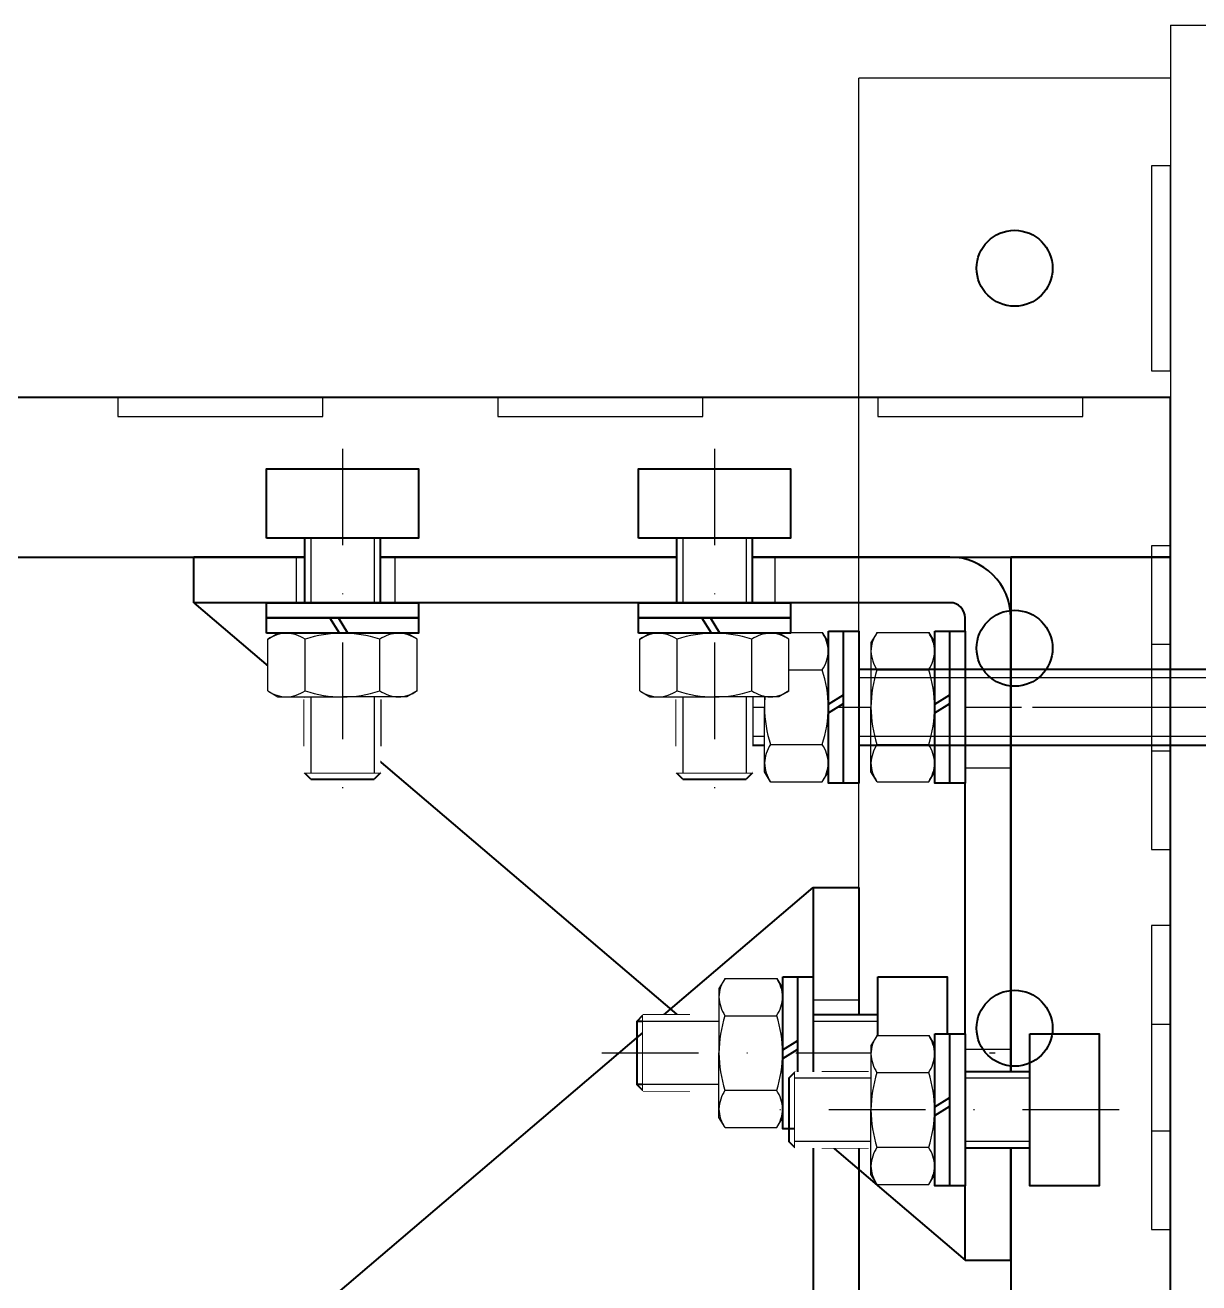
# Model space of a CAD drawing. Header units: millimetres. Extents: x -48331 to 47536, y -69828 to -11916.
# Drawn here: x -21412.3 to -21257.9, y -61140.6 to -60975.1 of the extents above; entities that cross this region are included whole.
import ezdxf

# ---------------------------------------------------------------- set-up
doc = ezdxf.new("R2010")
doc.units = ezdxf.units.MM
doc.linetypes.add('DASHDOT', pattern=[25.4, 12.7, -6.35, 0, -6.35])
for name, color, linetype in [('10 Стены', 253, 'Continuous'), ('11 Монтаж1', 200, 'Continuous'), ('12 Монтаж 2', 132, 'Continuous')]:
    doc.layers.add(name, color=color, linetype=linetype)

# ---------------------------------------------------------------- blocks, each defined once
blk = doc.blocks.new('уголок усиленный BMC1022HDZ')
at = {"color": 0, "lineweight": 40}
for p, q in [((-2, 92.5), (-101.5, 92.5)), ((-101.5, 86.5), (-101.5, 92.5)), ((-2, 86.5), (-101.5, 86.5)), ((-101.5, 86.5), (0, 0)), ((0, 0), (0, 84.5)), ((6, 0), (6, 84.5)), ((0, 0), (6, 0))]:
    blk.add_line(p, q, dxfattribs=at)
at = {"color": 0, "lineweight": -2}
for p, q in [((-88, 86.5), (-88, 92.5)), ((-75, 86.5), (-75, 92.5)), ((-38, 86.5), (-38, 92.5)), ((-25, 86.5), (-25, 92.5)), ((0, 77.75), (6, 77.75)), ((0, 64.75), (6, 64.75)), ((0, 27.75), (6, 27.75)), ((0, 14.75), (6, 14.75))]:
    blk.add_line(p, q, dxfattribs=at)
at = {"color": 0, "lineweight": 40}
for radius in [8, 2]:
    blk.add_arc((-2, 84.5), radius, 0, 90, dxfattribs=at)

msp = doc.modelspace()

# ---------------------------------------------------------------- linework, layer by layer
at = {"layer": '10 Стены', "lineweight": -2}
for q in [(-21261.65, -62195.07), (-21141.65, -60975.07)]:
    msp.add_line((-21261.65, -60975.07), q, dxfattribs=at)
at = {"layer": '11 Монтаж1', "lineweight": -2}
for p, q in [((-21302.65, -61682.07), (-21302.65, -60982.07)), ((-21261.65, -60982.07), (-21302.65, -60982.07)), ((-21261.65, -60982.07), (-21261.65, -61723.07))]:
    msp.add_line(p, q, dxfattribs=at)
at = {"layer": '11 Монтаж1', "lineweight": 40}
for p, q in [((-21302.65, -61064.82), (-21302.65, -61056.82)), ((-21316.65, -61059.82), (-21106.36, -61059.82)), ((-21316.65, -61059.82), (-21316.65, -61069.82)), ((-21302.65, -61072.82), (-21302.65, -61064.82)), ((-21316.65, -61069.82), (-21106.36, -61069.82)), ((-21331.87, -61106.16), (-21331.03, -61105.32)), ((-21331.03, -61105.32), (-21324.87, -61105.32)), ((-21331.03, -61115.32), (-21331.03, -61105.32)), ((-21331.87, -61106.16), (-21331.87, -61114.49)), ((-21324.87, -61106.16), (-21331.87, -61106.16)), ((-21331.03, -61115.32), (-21331.87, -61114.49)), ((-21324.87, -61114.49), (-21331.87, -61114.49)), ((-21324.87, -61115.32), (-21331.03, -61115.32))]:
    msp.add_line(p, q, dxfattribs=at)
at = {"layer": '11 Монтаж1'}
for p, q in [((-21106.36, -61060.94), (-21316.65, -61060.94)), ((-21106.36, -61068.7), (-21316.65, -61068.7))]:
    msp.add_line(p, q, dxfattribs=at)
at = {"layer": '11 Монтаж1', "linetype": 'DASHDOT'}
msp.add_line((-21319.42, -61064.82), (-21103.47, -61064.82), dxfattribs=at)
at = {"layer": '11 Монтаж1'}
for points in [[(-21264.15, -60993.57), (-21264.15, -61020.57), (-21261.65, -61020.57), (-21261.65, -60993.57)], [(-21264.15, -61043.57), (-21264.15, -61070.57), (-21261.65, -61070.57), (-21261.65, -61043.57)], [(-21264.15, -61093.57), (-21264.15, -61120.57), (-21261.65, -61120.57), (-21261.65, -61093.57)]]:
    msp.add_lwpolyline(points, close=True, dxfattribs=at)
at = {"layer": '11 Монтаж1', "lineweight": 40}
for centre in [(-21282.15, -61007.07), (-21282.15, -61057.07), (-21282.15, -61107.07)]:
    msp.add_circle(centre, 5, dxfattribs=at)
for centre, start, end in [((-21303.05, -61059.42), 270, 0), ((-21303.05, -61070.22), 0, 90)]:
    msp.add_arc(centre, 0.4, start, end, dxfattribs=at)
at = {"layer": '12 Монтаж 2', "lineweight": 40}
for p, q in [((-21288.65, -61064.82), (-21288.65, -61056.82)), ((-21375.6, -61069.95), (-21375.6, -61063.79)), ((-21374.76, -61063.79), (-21374.76, -61070.79)), ((-21366.43, -61063.79), (-21366.43, -61070.79)), ((-21365.6, -61063.79), (-21365.6, -61069.95)), ((-21326.65, -61069.95), (-21326.65, -61063.79)), ((-21325.82, -61063.79), (-21325.82, -61070.79)), ((-21317.48, -61063.79), (-21317.48, -61070.79)), ((-21316.65, -61063.79), (-21316.65, -61069.95)), ((-21288.65, -61072.82), (-21288.65, -61064.82)), ((-21374.76, -61074.29), (-21375.6, -61073.45)), ((-21365.6, -61073.45), (-21375.6, -61073.45)), ((-21374.76, -61074.29), (-21366.43, -61074.29)), ((-21365.6, -61073.45), (-21366.43, -61074.29)), ((-21325.82, -61074.29), (-21326.65, -61073.45)), ((-21316.65, -61073.45), (-21326.65, -61073.45)), ((-21325.82, -61074.29), (-21317.48, -61074.29)), ((-21316.65, -61073.45), (-21317.48, -61074.29)), ((-21311.03, -61122.82), (-21311.87, -61121.99)), ((-21301.37, -61121.99), (-21308.37, -61121.99)), ((-21301.37, -61122.82), (-21307.53, -61122.82))]:
    msp.add_line(p, q, dxfattribs=at)
at = {"layer": '12 Монтаж 2', "lineweight": 40, "flags": 128}
for points in [[(-21261.65, -61024.07), (-21961.65, -61024.07), (-21961.65, -61045.07), (-21261.65, -61045.07)], [(-21261.65, -61645.07), (-21261.65, -61045.07), (-21282.65, -61045.07), (-21282.65, -61645.07)]]:
    msp.add_lwpolyline(points, close=True, dxfattribs=at)
at = {"layer": '12 Монтаж 2'}
for points in [[(-21373.15, -61024.07), (-21400.15, -61024.07), (-21400.15, -61026.57), (-21373.15, -61026.57)], [(-21323.15, -61024.07), (-21350.15, -61024.07), (-21350.15, -61026.57), (-21323.15, -61026.57)], [(-21273.15, -61024.07), (-21300.15, -61024.07), (-21300.15, -61026.57), (-21273.15, -61026.57)], [(-21261.65, -61083.57), (-21261.65, -61056.57), (-21264.15, -61056.57), (-21264.15, -61083.57)], [(-21261.65, -61133.57), (-21261.65, -61106.57), (-21264.15, -61106.57), (-21264.15, -61133.57)]]:
    msp.add_lwpolyline(points, close=True, dxfattribs=at)
at = {"layer": '12 Монтаж 2', "lineweight": 40}
for centre, start, end in [((-21289.05, -61059.42), 270, 0), ((-21289.05, -61070.22), 0, 90)]:
    msp.add_arc(centre, 0.4, start, end, dxfattribs=at)

# ---------------------------------------------------------------- block references
at = {"layer": '11 Монтаж1', "xscale": -1, "rotation": 180}
msp.add_blockref('уголок усиленный BMC1022HDZ', (-21308.65, -61088.57), dxfattribs=at)
at = {"layer": '12 Монтаж 2'}
msp.add_blockref('уголок усиленный BMC1022HDZ', (-21288.65, -61137.57), dxfattribs=at)

# ---------------------------------------------------------------- next in the draw order: wipeouts: each hides what was drawn before it
at = {"lineweight": 40}
for points, layer in [([(-21306.65, -61054.82), (-21304.65, -61054.82), (-21304.65, -61074.82), (-21306.65, -61074.82)], '11 Монтаж1'), ([(-21331.03, -61105.32), (-21300.15, -61105.32), (-21300.15, -61115.32), (-21331.03, -61115.32)], '11 Монтаж1'), ([(-21375.6, -61073.45), (-21375.6, -61042.57), (-21365.6, -61042.57), (-21365.6, -61073.45)], '12 Монтаж 2'), ([(-21326.65, -61073.45), (-21326.65, -61042.57), (-21316.65, -61042.57), (-21316.65, -61073.45)], '12 Монтаж 2')]:
    msp.add_wipeout(points, dxfattribs=at).dxf.layer = layer

# ---------------------------------------------------------------- next in the draw order: linework, layer by layer
at = {"layer": '11 Монтаж1', "lineweight": 40}
for p, q in [((-21308.65, -61110.32), (-21308.65, -61102.32)), ((-21300.15, -61105.32), (-21314.87, -61105.32)), ((-21308.65, -61118.32), (-21308.65, -61110.32)), ((-21314.87, -61115.32), (-21300.15, -61115.32))]:
    msp.add_line(p, q, dxfattribs=at)
at = {"layer": '11 Монтаж1'}
for p, q in [((-21300.15, -61106.16), (-21331.03, -61106.16)), ((-21300.15, -61114.49), (-21331.03, -61114.49))]:
    msp.add_line(p, q, dxfattribs=at)
at = {"layer": '11 Монтаж1', "lineweight": 40}
msp.add_lwpolyline([(-21300.15, -61100.32), (-21291.03, -61100.32), (-21291.03, -61120.32), (-21300.15, -61120.32)], close=True, dxfattribs=at)
for centre, start, end in [((-21309.05, -61104.92), 270, 0), ((-21309.05, -61115.72), 0, 90)]:
    msp.add_arc(centre, 0.4, start, end, dxfattribs=at)
at = {"layer": '12 Монтаж 2', "lineweight": 40}
for p, q in [((-21375.6, -61042.57), (-21375.6, -61057.29)), ((-21365.6, -61057.29), (-21365.6, -61042.57)), ((-21326.65, -61042.57), (-21326.65, -61057.29)), ((-21316.65, -61057.29), (-21316.65, -61042.57)), ((-21370.6, -61051.07), (-21378.6, -61051.07)), ((-21362.6, -61051.07), (-21370.6, -61051.07)), ((-21321.65, -61051.07), (-21329.65, -61051.07)), ((-21313.65, -61051.07), (-21321.65, -61051.07)), ((-21307.53, -61112.82), (-21301.37, -61112.82))]:
    msp.add_line(p, q, dxfattribs=at)
at = {"layer": '12 Монтаж 2'}
for p, q in [((-21374.76, -61042.57), (-21374.76, -61073.45)), ((-21366.43, -61042.57), (-21366.43, -61073.45)), ((-21325.82, -61042.57), (-21325.82, -61073.45)), ((-21317.48, -61042.57), (-21317.48, -61073.45))]:
    msp.add_line(p, q, dxfattribs=at)
at = {"layer": '12 Монтаж 2', "lineweight": 40}
for points in [[(-21380.6, -61042.57), (-21380.6, -61033.45), (-21360.6, -61033.45), (-21360.6, -61042.57)], [(-21331.65, -61042.57), (-21331.65, -61033.45), (-21311.65, -61033.45), (-21311.65, -61042.57)]]:
    msp.add_lwpolyline(points, close=True, dxfattribs=at)
for centre, start, end in [((-21376, -61051.47), 0, 90), ((-21365.2, -61051.47), 90, 180), ((-21327.05, -61051.47), 0, 90), ((-21316.25, -61051.47), 90, 180)]:
    msp.add_arc(centre, 0.4, start, end, dxfattribs=at)

# ---------------------------------------------------------------- next in the draw order: wipeouts: each hides what was drawn before it
at = {"lineweight": 40}
msp.add_wipeout([(-21315.05, -61073.32), (-21314.25, -61074.64), (-21307.45, -61074.64), (-21306.65, -61073.32), (-21306.65, -61056.32), (-21307.45, -61055.01), (-21314.25, -61055.01), (-21315.05, -61056.32)], dxfattribs=at).dxf.layer = '11 Монтаж1'

# ---------------------------------------------------------------- next in the draw order: linework, layer by layer
at = {"layer": '11 Монтаж1'}
for p, q in [((-21314.25, -61055.01), (-21315.05, -61056.32)), ((-21314.25, -61055.01), (-21307.45, -61055.01)), ((-21307.45, -61055.01), (-21306.65, -61056.32)), ((-21315.05, -61056.32), (-21315.05, -61057.46)), ((-21315.05, -61057.46), (-21315.05, -61064.82)), ((-21306.65, -61056.32), (-21306.65, -61057.46)), ((-21306.65, -61057.46), (-21306.65, -61064.82)), ((-21314.25, -61059.91), (-21307.45, -61059.91)), ((-21315.05, -61072.18), (-21315.05, -61064.82)), ((-21306.65, -61072.18), (-21306.65, -61064.82)), ((-21314.25, -61069.73), (-21307.45, -61069.73)), ((-21315.05, -61073.32), (-21315.05, -61072.18)), ((-21306.65, -61073.32), (-21306.65, -61072.18)), ((-21314.25, -61074.64), (-21315.05, -61073.32)), ((-21307.45, -61074.64), (-21306.65, -61073.32)), ((-21314.25, -61074.64), (-21307.45, -61074.64))]:
    msp.add_line(p, q, dxfattribs=at)
at = {"layer": '11 Монтаж1', "lineweight": 40, "ltscale": 6.666667}
for p, q in [((-21306.65, -61064.43), (-21304.65, -61063.19)), ((-21306.65, -61065.56), (-21304.65, -61064.32))]:
    msp.add_line(p, q, dxfattribs=at)
at = {"layer": '11 Монтаж1', "lineweight": 40, "ltscale": 75}
msp.add_lwpolyline([(-21306.65, -61054.82), (-21304.65, -61054.82), (-21304.65, -61074.82), (-21306.65, -61074.82)], close=True, dxfattribs=at)
at = {"layer": '11 Монтаж1'}
for centre, radius, start, end in [((-21310.28, -61057.66), 4.78, 146.2786, 177.6096), ((-21311.43, -61057.66), 4.78, 2.3904, 33.7214), ((-21310.11, -61057.21), 4.95, 182.9588, 213.1599), ((-21311.6, -61057.21), 4.95, 326.8401, 357.0412), ((-21298.36, -61065.02), 16.7, 162.1782, 179.3045), ((-21323.35, -61065.02), 16.7, 0.6955, 17.8218), ((-21298.36, -61064.62), 16.7, 180.6955, 197.8218), ((-21323.35, -61064.62), 16.7, 342.1782, 359.3045), ((-21310.11, -61072.44), 4.95, 146.8401, 177.0412), ((-21311.6, -61072.44), 4.95, 2.9588, 33.1599), ((-21310.28, -61071.98), 4.78, 182.3904, 213.7214), ((-21311.43, -61071.98), 4.78, 326.2786, 357.6096)]:
    msp.add_arc(centre, radius, start, end, dxfattribs=at)

# ---------------------------------------------------------------- next in the draw order: wipeouts: each hides what was drawn before it
at = {"lineweight": 40}
for points, layer in [([(-21312.65, -61100.32), (-21310.65, -61100.32), (-21310.65, -61120.32), (-21312.65, -61120.32)], '11 Монтаж1'), ([(-21380.6, -61055.07), (-21380.6, -61053.07), (-21360.6, -61053.07), (-21360.6, -61055.07)], '12 Монтаж 2')]:
    msp.add_wipeout(points, dxfattribs=at).dxf.layer = layer

# ---------------------------------------------------------------- next in the draw order: wipeouts: each hides what was drawn before it
for points, layer in [([(-21304.65, -61054.82), (-21302.65, -61054.82), (-21302.65, -61074.82), (-21304.65, -61074.82)], '11 Монтаж1'), ([(-21321.05, -61118.82), (-21320.25, -61120.14), (-21313.45, -61120.14), (-21312.65, -61118.82), (-21312.65, -61101.82), (-21313.45, -61100.51), (-21320.25, -61100.51), (-21321.05, -61101.82)], '11 Монтаж1'), ([(-21331.65, -61055.07), (-21331.65, -61053.07), (-21311.65, -61053.07), (-21311.65, -61055.07)], '12 Монтаж 2'), ([(-21362.1, -61063.47), (-21360.78, -61062.67), (-21360.78, -61055.87), (-21362.1, -61055.07), (-21379.1, -61055.07), (-21380.41, -61055.87), (-21380.41, -61062.67), (-21379.1, -61063.47)], '12 Монтаж 2')]:
    msp.add_wipeout(points, dxfattribs=at).dxf.layer = layer

# ---------------------------------------------------------------- next in the draw order: linework, layer by layer
at = {"layer": '11 Монтаж1'}
for p, q in [((-21320.25, -61100.51), (-21321.05, -61101.82)), ((-21320.25, -61100.51), (-21313.45, -61100.51)), ((-21313.45, -61100.51), (-21312.65, -61101.82)), ((-21321.05, -61101.82), (-21321.05, -61102.96)), ((-21312.65, -61101.82), (-21312.65, -61102.96)), ((-21321.05, -61102.96), (-21321.05, -61110.32)), ((-21312.65, -61102.96), (-21312.65, -61110.32)), ((-21320.25, -61105.42), (-21313.45, -61105.42)), ((-21321.05, -61117.69), (-21321.05, -61110.32)), ((-21312.65, -61117.69), (-21312.65, -61110.32)), ((-21320.25, -61115.23), (-21313.45, -61115.23)), ((-21321.05, -61118.82), (-21321.05, -61117.69)), ((-21320.25, -61120.14), (-21321.05, -61118.82)), ((-21313.45, -61120.14), (-21312.65, -61118.82)), ((-21312.65, -61118.82), (-21312.65, -61117.69)), ((-21320.25, -61120.14), (-21313.45, -61120.14))]:
    msp.add_line(p, q, dxfattribs=at)
at = {"layer": '11 Монтаж1', "lineweight": 40, "ltscale": 6.666667}
for p, q in [((-21312.65, -61109.93), (-21310.65, -61108.69)), ((-21312.65, -61111.06), (-21310.65, -61109.82))]:
    msp.add_line(p, q, dxfattribs=at)
msp.add_lwpolyline([(-21304.65, -61054.82), (-21302.65, -61054.82), (-21302.65, -61074.82), (-21304.65, -61074.82)], close=True, dxfattribs=at)
at = {"layer": '11 Монтаж1', "lineweight": 40, "ltscale": 75}
msp.add_lwpolyline([(-21312.65, -61100.32), (-21310.65, -61100.32), (-21310.65, -61120.32), (-21312.65, -61120.32)], close=True, dxfattribs=at)
at = {"layer": '11 Монтаж1'}
for centre, radius, start, end in [((-21316.28, -61103.16), 4.78, 146.2786, 177.6096), ((-21317.43, -61103.16), 4.78, 2.3904, 33.7214), ((-21316.11, -61102.71), 4.95, 182.9588, 213.1599), ((-21317.6, -61102.71), 4.95, 326.8401, 357.0412), ((-21304.36, -61110.53), 16.7, 162.1782, 179.3045), ((-21329.35, -61110.53), 16.7, 0.6955, 17.8218), ((-21304.36, -61110.12), 16.7, 180.6955, 197.8218), ((-21329.35, -61110.12), 16.7, 342.1782, 359.3045), ((-21316.11, -61117.94), 4.95, 146.8401, 177.0412), ((-21317.6, -61117.94), 4.95, 2.9588, 33.1599), ((-21316.28, -61117.49), 4.78, 182.3904, 213.7214), ((-21317.43, -61117.49), 4.78, 326.2786, 357.6096)]:
    msp.add_arc(centre, radius, start, end, dxfattribs=at)
at = {"layer": '12 Монтаж 2', "lineweight": 40, "ltscale": 6.666667}
for p, q in [((-21370.99, -61055.07), (-21372.23, -61053.07)), ((-21369.86, -61055.07), (-21371.1, -61053.07))]:
    msp.add_line(p, q, dxfattribs=at)
at = {"layer": '12 Монтаж 2'}
for p, q in [((-21380.41, -61055.87), (-21379.1, -61055.07)), ((-21380.41, -61062.67), (-21380.41, -61055.87)), ((-21379.1, -61055.07), (-21377.96, -61055.07)), ((-21377.96, -61055.07), (-21370.6, -61055.07)), ((-21375.5, -61062.67), (-21375.5, -61055.87)), ((-21363.24, -61055.07), (-21370.6, -61055.07)), ((-21365.69, -61062.67), (-21365.69, -61055.87)), ((-21362.1, -61055.07), (-21363.24, -61055.07)), ((-21360.78, -61055.87), (-21362.1, -61055.07)), ((-21360.78, -61062.67), (-21360.78, -61055.87)), ((-21380.41, -61062.67), (-21379.1, -61063.47)), ((-21360.78, -61062.67), (-21362.1, -61063.47)), ((-21379.1, -61063.47), (-21377.96, -61063.47)), ((-21377.96, -61063.47), (-21370.6, -61063.47)), ((-21363.24, -61063.47), (-21370.6, -61063.47)), ((-21362.1, -61063.47), (-21363.24, -61063.47))]:
    msp.add_line(p, q, dxfattribs=at)
at = {"layer": '12 Монтаж 2', "lineweight": 40}
for p, q in [((-21302.65, -61059.82), (-21302.65, -61069.82)), ((-21311.87, -61113.66), (-21311.87, -61121.99))]:
    msp.add_line(p, q, dxfattribs=at)
at = {"layer": '12 Монтаж 2', "linetype": 'DASHDOT'}
msp.add_line((-21305.29, -61064.82), (-21103.47, -61064.82), dxfattribs=at)
at = {"layer": '12 Монтаж 2', "lineweight": 40, "ltscale": 75}
msp.add_lwpolyline([(-21380.6, -61055.07), (-21380.6, -61053.07), (-21360.6, -61053.07), (-21360.6, -61055.07)], close=True, dxfattribs=at)
at = {"layer": '12 Монтаж 2'}
for centre, radius, start, end in [((-21377.76, -61059.85), 4.78, 92.3904, 123.7214), ((-21378.21, -61060.02), 4.95, 56.8401, 87.0412), ((-21370.39, -61071.77), 16.7, 90.6955, 107.8218), ((-21370.8, -61071.77), 16.7, 72.1782, 89.3045), ((-21362.98, -61060.02), 4.95, 92.9588, 123.1599), ((-21363.43, -61059.85), 4.78, 56.2786, 87.6096), ((-21377.76, -61058.7), 4.78, 236.2786, 267.6096), ((-21378.21, -61058.53), 4.95, 272.9588, 303.1599), ((-21370.39, -61046.78), 16.7, 252.1782, 269.3045), ((-21370.8, -61046.78), 16.7, 270.6955, 287.8218), ((-21362.98, -61058.53), 4.95, 236.8401, 267.0412), ((-21363.43, -61058.7), 4.78, 272.3904, 303.7214)]:
    msp.add_arc(centre, radius, start, end, dxfattribs=at)

# ---------------------------------------------------------------- next in the draw order: wipeouts: each hides what was drawn before it
at = {"lineweight": 40}
msp.add_wipeout([(-21313.15, -61063.47), (-21311.84, -61062.67), (-21311.84, -61055.87), (-21313.15, -61055.07), (-21330.15, -61055.07), (-21331.47, -61055.87), (-21331.47, -61062.67), (-21330.15, -61063.47)], dxfattribs=at).dxf.layer = '12 Монтаж 2'

# ---------------------------------------------------------------- next in the draw order: linework, layer by layer
at = {"layer": '12 Монтаж 2', "lineweight": 40, "ltscale": 6.666667}
for p, q in [((-21322.05, -61055.07), (-21323.28, -61053.07)), ((-21320.92, -61055.07), (-21322.15, -61053.07))]:
    msp.add_line(p, q, dxfattribs=at)
at = {"layer": '12 Монтаж 2'}
for p, q in [((-21331.47, -61055.87), (-21330.15, -61055.07)), ((-21331.47, -61062.67), (-21331.47, -61055.87)), ((-21330.15, -61055.07), (-21329.01, -61055.07)), ((-21329.01, -61055.07), (-21321.65, -61055.07)), ((-21326.56, -61062.67), (-21326.56, -61055.87)), ((-21314.29, -61055.07), (-21321.65, -61055.07)), ((-21316.74, -61062.67), (-21316.74, -61055.87)), ((-21313.15, -61055.07), (-21314.29, -61055.07)), ((-21311.84, -61055.87), (-21313.15, -61055.07)), ((-21311.84, -61062.67), (-21311.84, -61055.87)), ((-21331.47, -61062.67), (-21330.15, -61063.47)), ((-21311.84, -61062.67), (-21313.15, -61063.47)), ((-21330.15, -61063.47), (-21329.01, -61063.47)), ((-21329.01, -61063.47), (-21321.65, -61063.47)), ((-21314.29, -61063.47), (-21321.65, -61063.47)), ((-21313.15, -61063.47), (-21314.29, -61063.47))]:
    msp.add_line(p, q, dxfattribs=at)
at = {"layer": '12 Монтаж 2', "lineweight": 40, "ltscale": 75}
msp.add_lwpolyline([(-21331.65, -61055.07), (-21331.65, -61053.07), (-21311.65, -61053.07), (-21311.65, -61055.07)], close=True, dxfattribs=at)
at = {"layer": '12 Монтаж 2'}
for centre, radius, start, end in [((-21328.81, -61059.85), 4.78, 92.3904, 123.7214), ((-21329.27, -61060.02), 4.95, 56.8401, 87.0412), ((-21321.45, -61071.77), 16.7, 90.6955, 107.8218), ((-21321.85, -61071.77), 16.7, 72.1782, 89.3045), ((-21314.03, -61060.02), 4.95, 92.9588, 123.1599), ((-21314.49, -61059.85), 4.78, 56.2786, 87.6096), ((-21328.81, -61058.7), 4.78, 236.2786, 267.6096), ((-21329.27, -61058.53), 4.95, 272.9588, 303.1599), ((-21321.45, -61046.78), 16.7, 252.1782, 269.3045), ((-21321.85, -61046.78), 16.7, 270.6955, 287.8218), ((-21314.03, -61058.53), 4.95, 236.8401, 267.0412), ((-21314.49, -61058.7), 4.78, 272.3904, 303.7214)]:
    msp.add_arc(centre, radius, start, end, dxfattribs=at)

# ---------------------------------------------------------------- next in the draw order: wipeouts: each hides what was drawn before it
at = {"lineweight": 40}
for points, layer in [([(-21310.65, -61100.32), (-21308.65, -61100.32), (-21308.65, -61120.32), (-21310.65, -61120.32)], '11 Монтаж1'), ([(-21380.6, -61053.07), (-21380.6, -61051.07), (-21360.6, -61051.07), (-21360.6, -61053.07)], '12 Монтаж 2'), ([(-21292.65, -61054.82), (-21290.65, -61054.82), (-21290.65, -61074.82), (-21292.65, -61074.82)], '12 Монтаж 2')]:
    msp.add_wipeout(points, dxfattribs=at).dxf.layer = layer

# ---------------------------------------------------------------- next in the draw order: linework, layer by layer
at = {"layer": '11 Монтаж1', "linetype": 'DASHDOT'}
msp.add_line((-21336.44, -61110.32), (-21284.69, -61110.32), dxfattribs=at)
at = {"layer": '11 Монтаж1', "lineweight": 40, "ltscale": 6.666667}
msp.add_lwpolyline([(-21310.65, -61100.32), (-21308.65, -61100.32), (-21308.65, -61120.32), (-21310.65, -61120.32)], close=True, dxfattribs=at)
at = {"layer": '12 Монтаж 2', "linetype": 'DASHDOT'}
msp.add_line((-21370.6, -61030.81), (-21370.6, -61077.72), dxfattribs=at)
at = {"layer": '12 Монтаж 2', "lineweight": 40}
for p, q in [((-21311.87, -61113.66), (-21311.03, -61112.82)), ((-21311.03, -61122.82), (-21311.03, -61112.82)), ((-21301.37, -61113.66), (-21308.37, -61113.66))]:
    msp.add_line(p, q, dxfattribs=at)
at = {"layer": '12 Монтаж 2', "lineweight": 40, "ltscale": 6.666667}
msp.add_lwpolyline([(-21380.6, -61053.07), (-21380.6, -61051.07), (-21360.6, -61051.07), (-21360.6, -61053.07)], close=True, dxfattribs=at)

# ---------------------------------------------------------------- next in the draw order: wipeouts: each hides what was drawn before it
at = {"lineweight": 40}
for points in [[(-21331.65, -61053.07), (-21331.65, -61051.07), (-21311.65, -61051.07), (-21311.65, -61053.07)], [(-21301.05, -61073.32), (-21300.25, -61074.64), (-21293.45, -61074.64), (-21292.65, -61073.32), (-21292.65, -61056.32), (-21293.45, -61055.01), (-21300.25, -61055.01), (-21301.05, -61056.32)]]:
    msp.add_wipeout(points, dxfattribs=at).dxf.layer = '12 Монтаж 2'

# ---------------------------------------------------------------- next in the draw order: linework, layer by layer
at = {"layer": '12 Монтаж 2', "linetype": 'DASHDOT'}
msp.add_line((-21321.65, -61030.81), (-21321.65, -61077.72), dxfattribs=at)
at = {"layer": '12 Монтаж 2'}
for p, q in [((-21300.25, -61055.01), (-21301.05, -61056.32)), ((-21300.25, -61055.01), (-21293.45, -61055.01)), ((-21293.45, -61055.01), (-21292.65, -61056.32)), ((-21301.05, -61056.32), (-21301.05, -61057.46)), ((-21301.05, -61057.46), (-21301.05, -61064.82)), ((-21292.65, -61056.32), (-21292.65, -61057.46)), ((-21292.65, -61057.46), (-21292.65, -61064.82)), ((-21300.25, -61059.91), (-21293.45, -61059.91)), ((-21301.05, -61072.18), (-21301.05, -61064.82)), ((-21292.65, -61072.18), (-21292.65, -61064.82)), ((-21300.25, -61069.73), (-21293.45, -61069.73)), ((-21301.05, -61073.32), (-21301.05, -61072.18)), ((-21292.65, -61073.32), (-21292.65, -61072.18)), ((-21300.25, -61074.64), (-21301.05, -61073.32)), ((-21293.45, -61074.64), (-21292.65, -61073.32)), ((-21300.25, -61074.64), (-21293.45, -61074.64))]:
    msp.add_line(p, q, dxfattribs=at)
at = {"layer": '12 Монтаж 2', "lineweight": 40, "ltscale": 6.666667}
for p, q in [((-21292.65, -61064.43), (-21290.65, -61063.19)), ((-21292.65, -61065.56), (-21290.65, -61064.32))]:
    msp.add_line(p, q, dxfattribs=at)
msp.add_lwpolyline([(-21331.65, -61053.07), (-21331.65, -61051.07), (-21311.65, -61051.07), (-21311.65, -61053.07)], close=True, dxfattribs=at)
at = {"layer": '12 Монтаж 2', "lineweight": 40, "ltscale": 75}
msp.add_lwpolyline([(-21292.65, -61054.82), (-21290.65, -61054.82), (-21290.65, -61074.82), (-21292.65, -61074.82)], close=True, dxfattribs=at)
at = {"layer": '12 Монтаж 2'}
for centre, radius, start, end in [((-21296.28, -61057.66), 4.78, 146.2786, 177.6096), ((-21297.43, -61057.66), 4.78, 2.3904, 33.7214), ((-21296.11, -61057.21), 4.95, 182.9588, 213.1599), ((-21297.6, -61057.21), 4.95, 326.8401, 357.0412), ((-21284.36, -61065.02), 16.7, 162.1782, 179.3045), ((-21309.35, -61065.02), 16.7, 0.6955, 17.8218), ((-21284.36, -61064.62), 16.7, 180.6955, 197.8218), ((-21309.35, -61064.62), 16.7, 342.1782, 359.3045), ((-21296.11, -61072.44), 4.95, 146.8401, 177.0412), ((-21297.6, -61072.44), 4.95, 2.9588, 33.1599), ((-21296.28, -61071.98), 4.78, 182.3904, 213.7214), ((-21297.43, -61071.98), 4.78, 326.2786, 357.6096)]:
    msp.add_arc(centre, radius, start, end, dxfattribs=at)

# ---------------------------------------------------------------- next in the draw order: wipeouts: each hides what was drawn before it
at = {"lineweight": 40}
msp.add_wipeout([(-21311.03, -61112.82), (-21280.15, -61112.82), (-21280.15, -61122.82), (-21311.03, -61122.82)], dxfattribs=at).dxf.layer = '12 Монтаж 2'

# ---------------------------------------------------------------- next in the draw order: linework, layer by layer
at = {"layer": '12 Монтаж 2', "lineweight": 40}
for p, q in [((-21288.65, -61117.82), (-21288.65, -61109.82)), ((-21280.15, -61112.82), (-21294.87, -61112.82)), ((-21288.65, -61125.82), (-21288.65, -61117.82)), ((-21294.87, -61122.82), (-21280.15, -61122.82))]:
    msp.add_line(p, q, dxfattribs=at)
at = {"layer": '12 Монтаж 2'}
for p, q in [((-21280.15, -61113.66), (-21311.03, -61113.66)), ((-21280.15, -61121.99), (-21311.03, -61121.99))]:
    msp.add_line(p, q, dxfattribs=at)
at = {"layer": '12 Монтаж 2', "lineweight": 40}
msp.add_lwpolyline([(-21280.15, -61107.82), (-21271.03, -61107.82), (-21271.03, -61127.82), (-21280.15, -61127.82)], close=True, dxfattribs=at)
for centre, start, end in [((-21289.05, -61112.42), 270, 0), ((-21289.05, -61123.22), 0, 90)]:
    msp.add_arc(centre, 0.4, start, end, dxfattribs=at)

# ---------------------------------------------------------------- next in the draw order: wipeouts: each hides what was drawn before it
at = {"lineweight": 40}
msp.add_wipeout([(-21290.65, -61054.82), (-21288.65, -61054.82), (-21288.65, -61074.82), (-21290.65, -61074.82)], dxfattribs=at).dxf.layer = '12 Монтаж 2'

# ---------------------------------------------------------------- next in the draw order: linework, layer by layer
at = {"layer": '12 Монтаж 2', "lineweight": 40}
for p, q in [((-21302.65, -61059.82), (-21106.36, -61059.82)), ((-21302.65, -61069.82), (-21106.36, -61069.82))]:
    msp.add_line(p, q, dxfattribs=at)
at = {"layer": '12 Монтаж 2'}
for p, q in [((-21106.36, -61060.94), (-21302.65, -61060.94)), ((-21106.36, -61068.7), (-21302.65, -61068.7))]:
    msp.add_line(p, q, dxfattribs=at)
at = {"layer": '12 Монтаж 2', "lineweight": 40, "ltscale": 6.666667}
msp.add_lwpolyline([(-21290.65, -61054.82), (-21288.65, -61054.82), (-21288.65, -61074.82), (-21290.65, -61074.82)], close=True, dxfattribs=at)

# ---------------------------------------------------------------- next in the draw order: wipeouts: each hides what was drawn before it
at = {"lineweight": 40}
msp.add_wipeout([(-21292.65, -61107.82), (-21290.65, -61107.82), (-21290.65, -61127.82), (-21292.65, -61127.82)], dxfattribs=at).dxf.layer = '12 Монтаж 2'

# ---------------------------------------------------------------- next in the draw order: wipeouts: each hides what was drawn before it
msp.add_wipeout([(-21301.05, -61126.32), (-21300.25, -61127.64), (-21293.45, -61127.64), (-21292.65, -61126.32), (-21292.65, -61109.32), (-21293.45, -61108.01), (-21300.25, -61108.01), (-21301.05, -61109.32)], dxfattribs=at).dxf.layer = '12 Монтаж 2'

# ---------------------------------------------------------------- next in the draw order: linework, layer by layer
at = {"layer": '12 Монтаж 2'}
for p, q in [((-21300.25, -61108.01), (-21301.05, -61109.32)), ((-21300.25, -61108.01), (-21293.45, -61108.01)), ((-21293.45, -61108.01), (-21292.65, -61109.32)), ((-21301.05, -61109.32), (-21301.05, -61110.46)), ((-21301.05, -61110.46), (-21301.05, -61117.82)), ((-21292.65, -61109.32), (-21292.65, -61110.46)), ((-21292.65, -61110.46), (-21292.65, -61117.82)), ((-21300.25, -61112.91), (-21293.45, -61112.91)), ((-21301.05, -61125.18), (-21301.05, -61117.82)), ((-21292.65, -61125.18), (-21292.65, -61117.82)), ((-21300.25, -61122.73), (-21293.45, -61122.73)), ((-21301.05, -61126.32), (-21301.05, -61125.18)), ((-21292.65, -61126.32), (-21292.65, -61125.18)), ((-21300.25, -61127.64), (-21301.05, -61126.32)), ((-21293.45, -61127.64), (-21292.65, -61126.32)), ((-21300.25, -61127.64), (-21293.45, -61127.64))]:
    msp.add_line(p, q, dxfattribs=at)
at = {"layer": '12 Монтаж 2', "lineweight": 40, "ltscale": 6.666667}
for p, q in [((-21292.65, -61117.43), (-21290.65, -61116.19)), ((-21292.65, -61118.56), (-21290.65, -61117.32))]:
    msp.add_line(p, q, dxfattribs=at)
at = {"layer": '12 Монтаж 2', "lineweight": 40, "ltscale": 75}
msp.add_lwpolyline([(-21292.65, -61107.82), (-21290.65, -61107.82), (-21290.65, -61127.82), (-21292.65, -61127.82)], close=True, dxfattribs=at)
at = {"layer": '12 Монтаж 2'}
for centre, radius, start, end in [((-21296.28, -61110.66), 4.78, 146.2786, 177.6096), ((-21297.43, -61110.66), 4.78, 2.3904, 33.7214), ((-21296.11, -61110.21), 4.95, 182.9588, 213.1599), ((-21297.6, -61110.21), 4.95, 326.8401, 357.0412), ((-21284.36, -61118.02), 16.7, 162.1782, 179.3045), ((-21309.35, -61118.02), 16.7, 0.6955, 17.8218), ((-21284.36, -61117.62), 16.7, 180.6955, 197.8218), ((-21309.35, -61117.62), 16.7, 342.1782, 359.3045), ((-21296.11, -61125.44), 4.95, 146.8401, 177.0412), ((-21297.6, -61125.44), 4.95, 2.9588, 33.1599), ((-21296.28, -61124.98), 4.78, 182.3904, 213.7214), ((-21297.43, -61124.98), 4.78, 326.2786, 357.6096)]:
    msp.add_arc(centre, radius, start, end, dxfattribs=at)

# ---------------------------------------------------------------- next in the draw order: wipeouts: each hides what was drawn before it
at = {"lineweight": 40}
msp.add_wipeout([(-21290.65, -61107.82), (-21288.65, -61107.82), (-21288.65, -61127.82), (-21290.65, -61127.82)], dxfattribs=at).dxf.layer = '12 Монтаж 2'

# ---------------------------------------------------------------- next in the draw order: linework, layer by layer
at = {"layer": '12 Монтаж 2', "linetype": 'DASHDOT'}
msp.add_line((-21268.39, -61117.82), (-21315.3, -61117.82), dxfattribs=at)
at = {"layer": '12 Монтаж 2', "lineweight": 40, "ltscale": 6.666667}
msp.add_lwpolyline([(-21290.65, -61107.82), (-21288.65, -61107.82), (-21288.65, -61127.82), (-21290.65, -61127.82)], close=True, dxfattribs=at)

doc.saveas('drawing.dxf')
